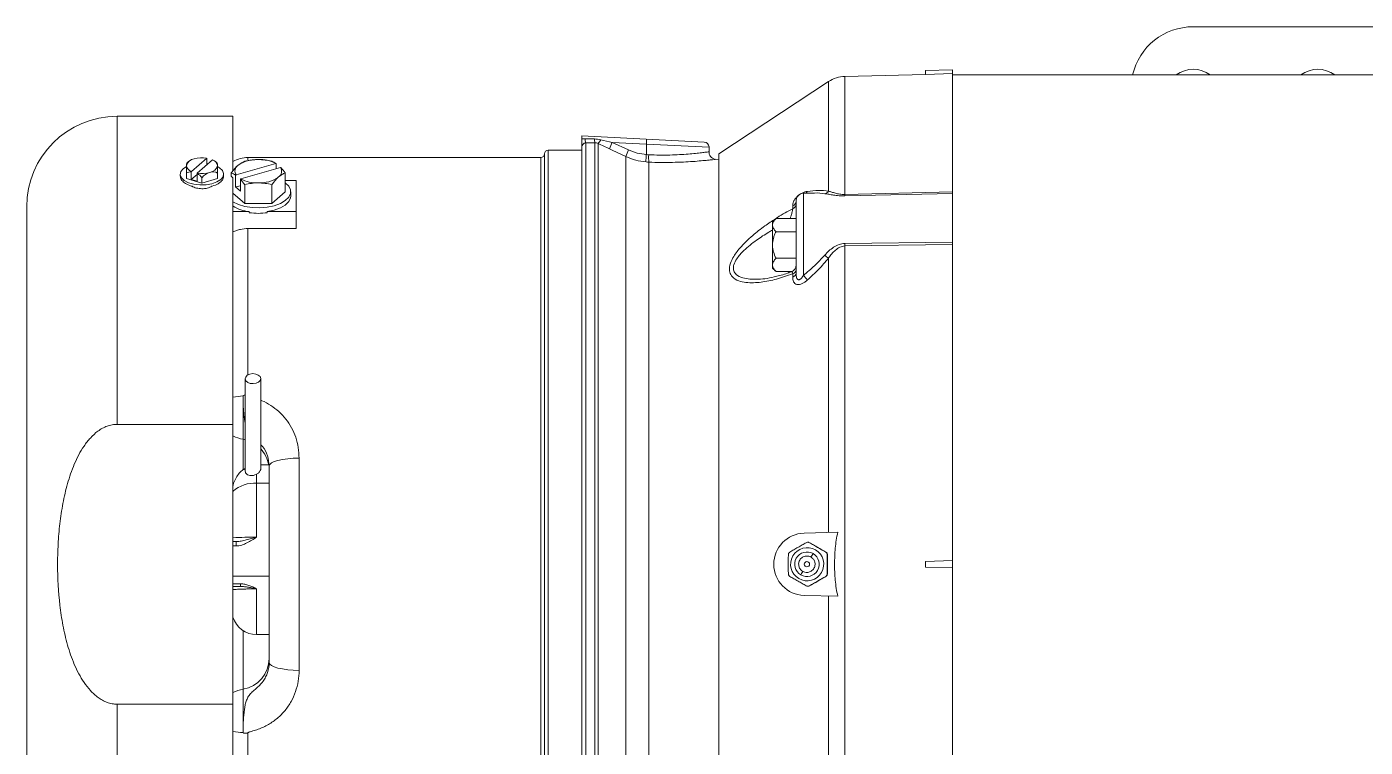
# Paper-space layout '_Top' of a CAD drawing. Header units: inches. Extents: x -11.8 to 9.3, y -6.9 to 4.5.
# Drawn here: x -11.84 to -1.09, y -1.47 to 4.32 of the extents above; entities that cross this region are included whole.
import ezdxf

# ---------------------------------------------------------------- set-up
doc = ezdxf.new("R2010")
doc.units = ezdxf.units.IN
doc.header["$MEASUREMENT"] = 0

psp = doc.layouts.new('_Top')

# ---------------------------------------------------------------- linework, layer by layer
at = {"color": 7, "linetype": 'Continuous', "lineweight": 15}
for p, q in [((-2.474, 4.315), (3.026, 4.315)), ((-5.401, 3.875), (-6.282, 3.296)), ((-4.622, 3.933), (-5.27, 3.916)), ((-4.622, 3.963), (-4.407, 3.969)), ((-4.622, 3.963), (-4.622, 3.933)), ((-4.407, 3.939), (-4.622, 3.933)), ((-4.407, 3.969), (-4.407, 2.989)), ((4.407, 3.928), (-4.407, 3.928)), ((-10.182, 3.596), (-11.112, 3.596)), ((-10.182, 3.596), (-10.182, 3.162)), ((-7.382, 3.44), (-6.399, 3.389)), ((-7.382, 3.415), (-7.382, 3.44)), ((-7.382, 3.351), (-7.382, -3.351)), ((-7.351, 3.383), (-7.351, -3.383)), ((-7.277, 3.384), (-7.277, -3.384)), ((-7.251, 3.378), (-7.251, -3.378)), ((-7.137, 3.387), (-7.007, 3.327)), ((-6.864, 3.373), (-7.137, 3.387)), ((-6.864, 3.289), (-6.864, 3.373)), ((-6.361, 3.311), (-6.361, 3.349)), ((-10.393, 3.26), (-10.515, 3.154)), ((-10.347, 3.246), (-10.469, 3.14)), ((-10.392, 3.207), (-10.392, 3.258)), ((-7.711, 3.265), (-10.062, 3.265)), ((-7.681, 3.295), (-7.681, -3.295)), ((-7.382, 3.325), (-7.651, 3.325)), ((-7.029, 3.273), (-7.029, -3.273)), ((-6.844, 3.228), (-6.844, -3.228)), ((-6.282, 3.25), (-6.306, 3.251)), ((-6.282, -3.296), (-6.282, 3.296)), ((-10.605, 3.132), (-10.605, 3.115)), ((-10.556, 3.215), (-10.556, 3.096)), ((-10.517, 3.089), (-10.517, 3.15)), ((-10.47, 3.129), (-10.517, 3.089)), ((-10.47, 3.136), (-10.47, 3.075)), ((-10.392, 3.216), (-10.382, 3.215)), ((-10.306, 3.096), (-10.306, 3.215)), ((-10.257, 3.115), (-10.257, 3.132)), ((-10.196, 3.115), (-10.196, 3.141)), ((-10.161, 3.029), (-10.161, 3.123)), ((-10.157, 3.126), (-9.839, 3.218)), ((-9.802, 3.185), (-10.12, 3.093)), ((-9.836, 3.217), (-9.836, 3.175)), ((-9.763, 2.991), (-9.763, 3.141)), ((-10.556, 3.096), (-10.431, 3.059)), ((-10.47, 3.075), (-10.517, 3.089)), ((-10.431, 3.105), (-10.431, 3.059)), ((-10.431, 3.059), (-10.306, 3.096)), ((-10.196, 3.115), (-10.182, 3.102)), ((-10.182, -3.101), (-10.182, 3.102)), ((-10.161, 3.029), (-10.123, 3.039)), ((-10.161, 3.029), (-10.123, 2.996)), ((-10.123, 3.09), (-10.123, 2.996)), ((-10.088, 2.897), (-10.088, 3.047)), ((-9.871, 2.897), (-9.871, 3.047)), ((-9.763, 3.081), (-9.675, 3.081)), ((-9.675, 2.695), (-9.675, 3.081)), ((-10.182, 2.978), (-10.088, 2.897)), ((-9.871, 2.897), (-9.763, 2.991)), ((-9.719, 2.956), (-9.719, 2.991)), ((-5.662, 2.337), (-5.662, 2.918)), ((-5.522, 2.98), (-5.603, 2.978)), ((-5.27, 2.969), (-4.407, 2.989)), ((-4.407, 2.977), (-5.27, 2.957)), ((-4.407, 2.586), (-4.407, 2.977)), ((-11.837, -2.87), (-11.837, 2.87)), ((-10.182, 2.831), (-10.052, 2.831)), ((-10.088, 2.897), (-9.871, 2.897)), ((-10.052, 2.831), (-10.052, 2.823)), ((-9.907, 2.823), (-9.907, 2.831)), ((-9.907, 2.831), (-9.675, 2.831)), ((-5.689, 2.854), (-5.689, 2.876)), ((-9.675, 2.695), (-10.062, 2.695)), ((-5.823, 2.777), (-5.852, 2.749)), ((-5.852, 2.378), (-5.852, 2.749)), ((-5.823, 2.777), (-5.662, 2.777)), ((-5.823, 2.67), (-5.662, 2.67)), ((-5.27, 2.575), (-4.407, 2.586)), ((-4.407, 2.566), (-5.27, 2.555)), ((-5.27, 2.555), (-5.27, -2.555)), ((-4.407, 2.566), (-4.407, -2.566)), ((-5.852, 2.378), (-5.823, 2.349)), ((-5.823, 2.456), (-5.662, 2.456)), ((-5.401, 2.459), (-5.401, 0.255)), ((-5.823, 2.349), (-5.698, 2.349)), ((-5.689, 2.306), (-5.689, 2.333)), ((-10.084, 1.49), (-10.084, 0.746)), ((-9.959, 0.768), (-9.959, 1.49)), ((-10.101, 0.763), (-10.101, 1.352)), ((-10.182, 1.123), (-11.112, 1.123)), ((-10.101, 1.003), (-10.084, 1)), ((-9.895, 0.797), (-9.959, 0.797)), ((-9.891, -0.789), (-9.891, 0.789)), ((-9.651, 0.852), (-9.651, -0.852)), ((-9.992, 0.723), (-9.992, 0.217)), ((-9.891, 0.651), (-9.992, 0.651)), ((-5.327, 0.257), (-5.598, 0.25)), ((-10.182, 0.182), (-10.157, 0.182)), ((-10.157, 0.147), (-10.182, 0.147)), ((-10.157, 0.147), (-10.157, 0.182)), ((-5.563, 0.176), (-5.565, 0.176)), ((-5.555, 0.173), (-5.554, 0.173)), ((-5.423, 0.098), (-5.424, 0.098)), ((-5.417, 0.091), (-5.416, 0.091)), ((-5.412, 0.085), (-5.414, 0.085)), ((-5.412, 0.076), (-5.41, 0.076)), ((-4.622, 0.023), (-4.407, 0.029)), ((-4.622, 0.023), (-4.622, -0.023)), ((-9.891, -0.095), (-10.182, -0.095)), ((-5.424, -0.098), (-5.423, -0.098)), ((-5.416, -0.091), (-5.417, -0.091)), ((-5.414, -0.085), (-5.412, -0.085)), ((-5.41, -0.076), (-5.412, -0.076)), ((-4.622, -0.023), (-4.407, -0.029)), ((-10.182, -0.157), (-10.121, -0.157)), ((-10.121, -0.179), (-10.182, -0.179)), ((-10.121, -0.157), (-10.121, -0.179)), ((-5.565, -0.176), (-5.563, -0.176)), ((-5.554, -0.173), (-5.555, -0.173)), ((-5.598, -0.25), (-5.327, -0.257)), ((-5.401, -0.255), (-5.401, -2.459)), ((-10.101, -1.352), (-10.101, -0.532)), ((-9.992, -0.565), (-9.891, -0.565)), ((-11.112, -1.123), (-10.182, -1.123)), ((-10.062, -1.355), (-10.062, -2.693))]:
    psp.add_line(p, q, dxfattribs=at)
at = {"color": 8, "linetype": 'Continuous', "lineweight": 15}
for p, q in [((-5.401, 3.875), (-5.401, 2.996)), ((-5.27, 3.916), (-5.27, 2.969)), ((-11.112, 3.596), (-11.112, 1.123)), ((-6.361, 3.349), (-6.864, 3.373)), ((-10.062, 3.265), (-10.062, 3.246)), ((-7.711, 3.265), (-7.711, -3.265)), ((-7.651, 3.325), (-7.651, -3.325)), ((-5.603, 2.978), (-5.603, 2.319)), ((-10.062, 2.695), (-10.062, 1.52)), ((-5.72, 2.336), (-5.72, 2.349)), ((-9.992, -0.198), (-9.992, -0.565)), ((-11.112, -1.123), (-11.112, -3.596))]:
    psp.add_line(p, q, dxfattribs=at)
at = {"color": 7, "linetype": 'Continuous', "lineweight": 15, "flags": 128}
for points in [[(-7.029, 3.273), (-7.138, 3.324), (-7.159, 3.334)], [(-10.28, 3.088), (-10.311, 3.069), (-10.351, 3.054), (-10.398, 3.046), (-10.448, 3.045), (-10.496, 3.051), (-10.539, 3.063), (-10.573, 3.081), (-10.595, 3.103), (-10.605, 3.127), (-10.6, 3.152), (-10.582, 3.175), (-10.556, 3.192)], [(-10.306, 3.192), (-10.289, 3.182), (-10.267, 3.16), (-10.257, 3.136), (-10.262, 3.111), (-10.28, 3.088)], [(-10.182, 2.909), (-10.138, 2.888), (-10.086, 2.872), (-10.028, 2.863), (-9.967, 2.861), (-9.907, 2.866), (-9.851, 2.878), (-9.802, 2.896), (-9.763, 2.919), (-9.735, 2.946), (-9.721, 2.976), (-9.721, 3.006), (-9.735, 3.036), (-9.763, 3.063), (-9.763, 3.063)], [(-9.719, 2.956), (-9.721, 2.941), (-9.735, 2.911), (-9.762, 2.884), (-9.802, 2.861), (-9.851, 2.843), (-9.907, 2.831)], [(-10.064, 1.46), (-10.078, 1.473), (-10.084, 1.488), (-10.08, 1.503), (-10.067, 1.517), (-10.048, 1.526), (-10.024, 1.53), (-10, 1.527), (-9.979, 1.519), (-9.965, 1.506), (-9.959, 1.491), (-9.963, 1.476), (-9.976, 1.462), (-9.995, 1.453), (-10.019, 1.45), (-10.043, 1.452), (-10.064, 1.46)], [(-9.651, 0.852), (-9.698, 0.851), (-9.743, 0.847), (-9.785, 0.841), (-9.821, 0.833), (-9.851, 0.824), (-9.873, 0.813), (-9.887, 0.801), (-9.891, 0.789)], [(-9.651, -0.852), (-9.698, -0.851), (-9.743, -0.847), (-9.785, -0.841), (-9.821, -0.833), (-9.851, -0.824), (-9.873, -0.813), (-9.887, -0.801), (-9.891, -0.789)]]:
    psp.add_lwpolyline(points, dxfattribs=at)
at = {"color": 7, "linetype": 'Continuous', "lineweight": 15}
psp.add_circle((-5.575, 0), 0.0211, dxfattribs=at)
for centre, radius, start, end in [((-2.474, 3.815), 0.5, 90, 166.9383), ((-5.264, 3.667), 0.25, 91.5, 123.3351), ((-2.474, 3.75), 0.224, 52.7054, 127.2946), ((-1.474, 3.75), 0.224, 52.7054, 127.2946), ((-11.112, 2.87), 0.726, 90, 180), ((-7.219, 3.417), 0.137, 180.2705, 194.211), ((-7.165, 3.415), 0.116, 180.609, 195.5927), ((-7.322, 3.451), 0.102, 314.2137, 334.9553), ((-6.751, 3.196), 0.431, 153.6061, 161.3174), ((-7.055, 3.393), 0.192, 354.0433, 5.9567), ((-6.401, 3.349), 0.04, 1.3179, 87), ((-10.486, 3.182), 0.0722, 95.9678, 165.819), ((-10.431, 3.105), 0.167, 130.2859, 138.6522), ((-10.431, 3.025), 0.238, 80.9413, 105.3143), ((-10.426, 3.229), 0.0453, 40.6422, 43.4306), ((-10.363, 3.191), 0.058, 9.3641, 73.3675), ((-10.431, 3.105), 0.167, 41.3478, 49.7141), ((-10.062, 3.015), 0.25, 90, 118.6854), ((-9.993, 2.99), 0.259, 87.0645, 125.1397), ((-9.972, 2.955), 0.295, 63.1829, 91.452), ((-7.711, 3.295), 0.03, 270, 0), ((-7.651, 3.295), 0.03, 90, 180), ((-6.62, 3.135), 0.432, 153.6101, 161.3052), ((-6.454, 3.24), 0.413, 173.2726, 181.4449), ((-6.593, 3.266), 0.253, 175.2727, 188.6544), ((-10.499, 3.209), 0.058, 189.3641, 253.3675), ((-10.521, 3.078), 0.0723, 87.05, 119.3151), ((-10.166, 3.029), 0.371, 160.2673, 160.9528), ((-10.119, 3.015), 0.371, 160.2673, 160.9528), ((-10.538, 3.013), 0.141, 40.6229, 61.2531), ((-10.431, 3.375), 0.238, 260.9413, 285.3143), ((-10.329, 3.019), 0.133, 107.1826, 139.8724), ((-10.376, 3.218), 0.0722, 275.9678, 345.819), ((-10.343, 3.07), 0.0798, 61.987, 108.2704), ((-10.111, 3.156), 0.0556, 123.9596, 213.1957), ((-9.848, 3.155), 0.0556, 303.9596, 33.1957), ((-9.987, 3.356), 0.295, 243.1829, 271.452), ((-9.966, 3.32), 0.259, 267.0645, 305.1397), ((-5.707, 2.918), 0.0454, 293.7861, 356.9186), ((-5.602, 2.918), 0.06, 91.5, 180), ((-5.441, 3.023), 0.0489, 280.5988, 325.7174), ((-5.792, 2.963), 0.522, 359.3655, 0.6345), ((-10.01, 3.173), 0.345, 240.2059, 263.0287), ((-9.979, 3.328), 0.511, 261.8305, 278.1695), ((-5.706, 2.896), 0.0451, 293.4992, 356.7984), ((-5.196, 2.777), 0.379, 231.3653, 237.2181), ((-6.952, 2.565), 1.682, 359.6508, 0.3492), ((-5.721, 2.404), 0.06, 290.0197, 359.9915), ((-5.699, 2.369), 0.0378, 286.1388, 352.9984), ((-5.699, 2.342), 0.0375, 285.7369, 352.7449), ((-5.927, 2.016), 0.443, 36.6495, 42.9888), ((-10.068, 0.831), 0.522, 93.6611, 102.5388), ((-10.062, 1.25), 0.25, 241.3146, 260.7931), ((-10.142, 0.756), 0.25, 9.2518, 43.1136), ((-10.011, 0.396), 0.255, 85.5643, 131.8521), ((-10.017, -3.184), 3.401, 89.5747, 92.777), ((-5.591, 0), 0.25, 91.5, 268.5), ((-5.573, 0), 0.133, 60.0169, 240.0001), ((-5.573, 0), 0.133, 240.0169, 60.0001), ((-5.568, 0), 0.176, 89.0022, 90.9978), ((-5.566, 0), 0.176, 89.0022, 90.9978), ((-5.568, 0), 0.176, 149.0112, 151.0058), ((-5.575, 0), 0.0985, 60.0164, 240.0006), ((-5.575, 0), 0.0985, 240.0164, 60.0006), ((-5.568, 0), 0.176, 28.9942, 30.9888), ((-5.566, 0), 0.176, 28.9942, 30.9888), ((-5.568, 0), 0.176, 208.9942, 210.9888), ((-5.568, 0), 0.176, 329.0112, 331.0058), ((-5.566, 0), 0.176, 329.0112, 330.0085), ((-5.566, 0), 0.176, 330.0085, 331.0058), ((-5.568, 0), 0.176, 269.0022, 270.9978), ((-9.992, -0.365), 0.2, 197.2632, 270), ((-10.142, -0.756), 0.25, 279.2069, 0), ((-10.062, -1.25), 0.25, 99.2069, 118.6854), ((-10.068, -0.831), 0.522, 257.4612, 266.3389)]:
    psp.add_arc(centre, radius, start, end, dxfattribs=at)
at = {"color": 8, "linetype": 'Continuous', "lineweight": 15}
psp.add_arc((-5.608, 3.011), 0.0405, 305.3998, 333.3049, dxfattribs=at)
at = {"color": 7, "linetype": 'Continuous', "lineweight": 15}
for points, knots in [([(-7.351, 3.383), (-7.356, 3.383), (-7.36, 3.381), (-7.366, 3.378), (-7.369, 3.375), (-7.373, 3.371), (-7.375, 3.369), (-7.377, 3.365), (-7.378, 3.363), (-7.38, 3.359), (-7.381, 3.357), (-7.381, 3.353), (-7.382, 3.352), (-7.382, 3.351)], [0, 0, 0, 0, 0.25, 0.25, 0.5, 0.5, 0.625, 0.625, 0.75, 0.75, 0.875, 0.875, 1, 1, 1, 1]), ([(-7.382, 3.415), (-7.382, 3.409), (-7.382, 3.403), (-7.382, 3.392), (-7.382, 3.387), (-7.382, 3.377), (-7.382, 3.373), (-7.382, 3.366), (-7.382, 3.363), (-7.382, 3.357), (-7.382, 3.354), (-7.382, 3.351)], [0, 0, 0, 0, 0.25, 0.25, 0.5, 0.5, 0.75, 0.75, 0.875, 0.875, 1, 1, 1, 1]), ([(-7.356, 3.416), (-7.342, 3.416), (-7.328, 3.415), (-7.314, 3.415), (-7.303, 3.415), (-7.292, 3.415), (-7.281, 3.414)], [0, 0, 0, 0, 0.001049059, 0.001049059, 0.001049059, 0.001898795, 0.001898795, 0.001898795, 0.001898795]), ([(-7.277, 3.384), (-7.288, 3.384), (-7.299, 3.384), (-7.31, 3.384), (-7.324, 3.384), (-7.338, 3.383), (-7.351, 3.383)], [0, 0, 0, 0, 0.000851736, 0.000851736, 0.000851736, 0.001903169, 0.001903169, 0.001903169, 0.001903169]), ([(-7.251, 3.378), (-7.255, 3.38), (-7.259, 3.382), (-7.268, 3.384), (-7.272, 3.384), (-7.277, 3.384)], [0, 0, 0, 0, 0.5, 0.5, 1, 1, 1, 1]), ([(-9.979, 3.249), (-9.989, 3.249), (-9.998, 3.249), (-10.016, 3.247), (-10.025, 3.246), (-10.052, 3.243), (-10.07, 3.239), (-10.088, 3.235)], [0, 0, 0, 0, 0.25, 0.25, 0.5, 0.5, 1, 1, 1, 1]), ([(-6.866, 3.23), (-6.895, 3.232), (-6.922, 3.237), (-6.977, 3.252), (-7.003, 3.262), (-7.029, 3.273)], [0, 0, 0, 0, 0.5, 0.5, 1, 1, 1, 1]), ([(-7.007, 3.327), (-6.984, 3.316), (-6.961, 3.308), (-6.913, 3.295), (-6.889, 3.291), (-6.864, 3.289)], [0, 0, 0, 0, 0.5, 0.5, 1, 1, 1, 1]), ([(-6.306, 3.251), (-6.306, 3.251), (-6.308, 3.251), (-6.331, 3.248), (-6.369, 3.244), (-6.422, 3.239), (-6.488, 3.233), (-6.566, 3.229), (-6.652, 3.226), (-6.746, 3.225), (-6.811, 3.227), (-6.844, 3.228)], [0, 0, 0, 0, 0.095925, 0.207319, 0.322089, 0.433392, 0.54792, 0.659109, 0.773429, 0.885136, 1, 1, 1, 1]), ([(-6.319, 3.254), (-6.324, 3.256), (-6.335, 3.26), (-6.349, 3.273), (-6.36, 3.291), (-6.361, 3.304), (-6.361, 3.311)], [0, 0, 0, 0, 0.202048, 0.460698, 0.736749, 1, 1, 1, 1]), ([(-10.142, 3.202), (-10.146, 3.198), (-10.151, 3.194), (-10.16, 3.185), (-10.165, 3.18), (-10.178, 3.164), (-10.187, 3.153), (-10.196, 3.141)], [0, 0, 0, 0, 0.25, 0.25, 0.5, 0.5, 1, 1, 1, 1]), ([(-9.817, 3.109), (-9.812, 3.112), (-9.808, 3.116), (-9.799, 3.123), (-9.794, 3.126), (-9.781, 3.134), (-9.772, 3.138), (-9.763, 3.141)], [0, 0, 0, 0, 0.25, 0.25, 0.5, 0.5, 1, 1, 1, 1]), ([(-10.604, 3.115), (-10.604, 3.113), (-10.607, 3.103), (-10.594, 3.081), (-10.565, 3.055), (-10.532, 3.041), (-10.513, 3.035), (-10.511, 3.035)], [0, 0, 0, 0, 0.040154, 0.348753, 0.657393, 0.966352, 1, 1, 1, 1]), ([(-10.511, 3.035), (-10.506, 3.032), (-10.501, 3.029), (-10.489, 3.024), (-10.482, 3.022), (-10.462, 3.017), (-10.447, 3.015), (-10.425, 3.015), (-10.417, 3.015), (-10.402, 3.017), (-10.395, 3.018), (-10.382, 3.021), (-10.375, 3.024), (-10.363, 3.028), (-10.358, 3.031), (-10.353, 3.034)], [0, 0, 0, 0, 0.125, 0.125, 0.25, 0.25, 0.5, 0.5, 0.625, 0.625, 0.75, 0.75, 0.875, 0.875, 1, 1, 1, 1]), ([(-10.353, 3.034), (-10.351, 3.035), (-10.332, 3.04), (-10.305, 3.051), (-10.275, 3.073), (-10.258, 3.094), (-10.259, 3.109), (-10.259, 3.115)], [0, 0, 0, 0, 0.026413, 0.331707, 0.525822, 0.831075, 1, 1, 1, 1]), ([(-9.979, 3.062), (-9.97, 3.062), (-9.961, 3.061), (-9.943, 3.06), (-9.934, 3.059), (-9.907, 3.055), (-9.889, 3.052), (-9.871, 3.047)], [0, 0, 0, 0, 0.25, 0.25, 0.5, 0.5, 1, 1, 1, 1]), ([(-5.689, 2.876), (-5.689, 2.882), (-5.688, 2.887), (-5.686, 2.899), (-5.684, 2.905), (-5.679, 2.918), (-5.675, 2.924), (-5.667, 2.938), (-5.661, 2.944), (-5.652, 2.953), (-5.649, 2.956), (-5.642, 2.962), (-5.639, 2.965), (-5.632, 2.97), (-5.628, 2.972), (-5.621, 2.976), (-5.617, 2.978), (-5.606, 2.984), (-5.599, 2.986), (-5.585, 2.991), (-5.578, 2.992), (-5.572, 2.993)], [0, 0, 0, 0, 0.125, 0.125, 0.25, 0.25, 0.375, 0.375, 0.5, 0.5, 0.5625, 0.5625, 0.625, 0.625, 0.6875, 0.6875, 0.75, 0.75, 0.875, 0.875, 1, 1, 1, 1]), ([(-5.572, 2.993), (-5.541, 2.997), (-5.511, 3), (-5.454, 3.001), (-5.427, 3), (-5.401, 2.996)], [0, 0, 0, 0, 0.5, 0.5, 1, 1, 1, 1]), ([(-5.27, 2.957), (-5.287, 2.957), (-5.302, 2.957), (-5.333, 2.96), (-5.347, 2.962), (-5.374, 2.966), (-5.387, 2.968), (-5.411, 2.972), (-5.422, 2.974), (-5.432, 2.975)], [0, 0, 0, 0, 0.25, 0.25, 0.5, 0.5, 0.75, 0.75, 1, 1, 1, 1]), ([(-5.401, 2.996), (-5.393, 2.993), (-5.385, 2.99), (-5.366, 2.985), (-5.357, 2.982), (-5.335, 2.976), (-5.324, 2.973), (-5.305, 2.97), (-5.298, 2.97), (-5.285, 2.969), (-5.277, 2.968), (-5.27, 2.969)], [0, 0, 0, 0, 0.25, 0.25, 0.5, 0.5, 0.75, 0.75, 0.875, 0.875, 1, 1, 1, 1]), ([(-10.062, 2.695), (-10.083, 2.695), (-10.103, 2.693), (-10.133, 2.686), (-10.143, 2.684), (-10.163, 2.677), (-10.172, 2.673), (-10.182, 2.669)], [0, 0, 0, 0, 0.5, 0.5, 0.75, 0.75, 1, 1, 1, 1]), ([(-5.852, 2.724), (-5.852, 2.733), (-5.849, 2.742), (-5.838, 2.76), (-5.831, 2.769), (-5.823, 2.777)], [0, 0, 0, 0, 0.5, 0.5, 1, 1, 1, 1]), ([(-5.823, 2.67), (-5.831, 2.679), (-5.838, 2.687), (-5.846, 2.701), (-5.848, 2.705), (-5.851, 2.714), (-5.852, 2.719), (-5.852, 2.724)], [0, 0, 0, 0, 0.5, 0.5, 0.75, 0.75, 1, 1, 1, 1]), ([(-5.852, 2.563), (-5.852, 2.582), (-5.849, 2.6), (-5.841, 2.627), (-5.838, 2.636), (-5.831, 2.654), (-5.827, 2.662), (-5.823, 2.67)], [0, 0, 0, 0, 0.5, 0.5, 0.75, 0.75, 1, 1, 1, 1]), ([(-5.823, 2.456), (-5.831, 2.473), (-5.838, 2.49), (-5.846, 2.517), (-5.848, 2.526), (-5.851, 2.544), (-5.852, 2.554), (-5.852, 2.563)], [0, 0, 0, 0, 0.5, 0.5, 0.75, 0.75, 1, 1, 1, 1]), ([(-5.603, 2.319), (-5.573, 2.344), (-5.543, 2.37), (-5.486, 2.424), (-5.459, 2.452), (-5.432, 2.481)], [0, 0, 0, 0, 0.5, 0.5, 1, 1, 1, 1]), ([(-5.432, 2.481), (-5.422, 2.493), (-5.411, 2.505), (-5.387, 2.526), (-5.374, 2.536), (-5.347, 2.554), (-5.333, 2.561), (-5.302, 2.572), (-5.287, 2.575), (-5.27, 2.575)], [0, 0, 0, 0, 0.25, 0.25, 0.5, 0.5, 0.75, 0.75, 1, 1, 1, 1]), ([(-5.27, 2.555), (-5.277, 2.555), (-5.284, 2.554), (-5.298, 2.55), (-5.305, 2.548), (-5.324, 2.538), (-5.335, 2.53), (-5.357, 2.512), (-5.366, 2.502), (-5.385, 2.481), (-5.393, 2.47), (-5.401, 2.459)], [0, 0, 0, 0, 0.125, 0.125, 0.25, 0.25, 0.5, 0.5, 0.75, 0.75, 1, 1, 1, 1]), ([(-5.852, 2.403), (-5.852, 2.412), (-5.849, 2.421), (-5.838, 2.439), (-5.831, 2.448), (-5.823, 2.456)], [0, 0, 0, 0, 0.5, 0.5, 1, 1, 1, 1]), ([(-5.823, 2.349), (-5.831, 2.357), (-5.838, 2.366), (-5.846, 2.379), (-5.848, 2.384), (-5.851, 2.393), (-5.852, 2.398), (-5.852, 2.403)], [0, 0, 0, 0, 0.5, 0.5, 0.75, 0.75, 1, 1, 1, 1]), ([(-5.401, 2.459), (-5.427, 2.427), (-5.454, 2.396), (-5.511, 2.337), (-5.541, 2.309), (-5.572, 2.281)], [0, 0, 0, 0, 0.5, 0.5, 1, 1, 1, 1]), ([(-5.702, 2.348), (-5.708, 2.346), (-5.746, 2.33), (-5.812, 2.312), (-5.893, 2.294), (-5.945, 2.288), (-5.969, 2.288), (-5.971, 2.288)], [0, 0, 0, 0, 0.062478, 0.413126, 0.702682, 0.967397, 1, 1, 1, 1]), ([(-5.572, 2.281), (-5.578, 2.275), (-5.585, 2.27), (-5.599, 2.26), (-5.606, 2.256), (-5.621, 2.25), (-5.628, 2.247), (-5.639, 2.245), (-5.642, 2.245), (-5.649, 2.245), (-5.652, 2.246), (-5.661, 2.248), (-5.667, 2.251), (-5.675, 2.258), (-5.679, 2.263), (-5.687, 2.279), (-5.689, 2.292), (-5.689, 2.306)], [0, 0, 0, 0, 0.125, 0.125, 0.25, 0.25, 0.375, 0.375, 0.4375, 0.4375, 0.5, 0.5, 0.625, 0.625, 0.75, 0.75, 1, 1, 1, 1]), ([(-5.662, 2.337), (-5.662, 2.327), (-5.661, 2.317), (-5.658, 2.303), (-5.657, 2.298), (-5.654, 2.292), (-5.653, 2.29), (-5.65, 2.287), (-5.648, 2.286), (-5.645, 2.284), (-5.643, 2.284), (-5.639, 2.284), (-5.637, 2.285), (-5.632, 2.286), (-5.63, 2.288), (-5.626, 2.29), (-5.624, 2.292), (-5.619, 2.297), (-5.615, 2.301), (-5.609, 2.31), (-5.606, 2.314), (-5.603, 2.319)], [0, 0, 0, 0, 0.25, 0.25, 0.375, 0.375, 0.4375, 0.4375, 0.5, 0.5, 0.5625, 0.5625, 0.625, 0.625, 0.6875, 0.6875, 0.75, 0.75, 0.875, 0.875, 1, 1, 1, 1]), ([(-11.112, 1.123), (-11.125, 1.123), (-11.139, 1.122), (-11.166, 1.117), (-11.18, 1.113), (-11.206, 1.104), (-11.218, 1.098), (-11.243, 1.085), (-11.255, 1.077), (-11.288, 1.053), (-11.308, 1.034), (-11.336, 1.003), (-11.345, 0.993), (-11.362, 0.971), (-11.37, 0.96), (-11.394, 0.926), (-11.408, 0.902), (-11.433, 0.854), (-11.445, 0.829), (-11.477, 0.752), (-11.495, 0.7), (-11.525, 0.595), (-11.537, 0.542), (-11.557, 0.434), (-11.565, 0.38), (-11.578, 0.271), (-11.583, 0.216), (-11.587, 0.134), (-11.588, 0.106), (-11.589, 0.065), (-11.59, 0.051), (-11.59, 0.024), (-11.59, 0.01), (-11.59, -0.113), (-11.584, -0.222), (-11.565, -0.383), (-11.557, -0.437), (-11.537, -0.543), (-11.525, -0.596), (-11.495, -0.701), (-11.477, -0.754), (-11.445, -0.829), (-11.433, -0.854), (-11.407, -0.903), (-11.393, -0.926), (-11.362, -0.972), (-11.345, -0.994), (-11.317, -1.024), (-11.308, -1.034), (-11.287, -1.053), (-11.276, -1.061), (-11.254, -1.078), (-11.243, -1.085), (-11.218, -1.098), (-11.206, -1.104), (-11.18, -1.114), (-11.166, -1.117), (-11.139, -1.122), (-11.125, -1.123), (-11.112, -1.123)], [0, 0, 0, 0, 0.015625, 0.015625, 0.03125, 0.03125, 0.046875, 0.046875, 0.0625, 0.0625, 0.09375, 0.09375, 0.109375, 0.109375, 0.125, 0.125, 0.15625, 0.15625, 0.1875, 0.1875, 0.25, 0.25, 0.3125, 0.3125, 0.375, 0.375, 0.4375, 0.4375, 0.46875, 0.46875, 0.484375, 0.484375, 0.5, 0.5, 0.625, 0.625, 0.6875, 0.6875, 0.75, 0.75, 0.8125, 0.8125, 0.84375, 0.84375, 0.875, 0.875, 0.90625, 0.90625, 0.921875, 0.921875, 0.9375, 0.9375, 0.953125, 0.953125, 0.96875, 0.96875, 0.984375, 0.984375, 1, 1, 1, 1]), ([(-10.084, 0.769), (-10.092, 0.764), (-10.113, 0.752), (-10.14, 0.722), (-10.165, 0.683), (-10.177, 0.652), (-10.181, 0.635), (-10.182, 0.633)], [0, 0, 0, 0, 0.158705, 0.409415, 0.676485, 0.969716, 1, 1, 1, 1]), ([(-9.992, 0.723), (-9.985, 0.727), (-9.973, 0.735), (-9.963, 0.751), (-9.958, 0.763), (-9.959, 0.767), (-9.959, 0.768)], [0, 0, 0, 0, 0.327228, 0.654616, 0.970352, 1, 1, 1, 1]), ([(-10.084, 0.746), (-10.083, 0.742), (-10.082, 0.733), (-10.072, 0.722), (-10.057, 0.714), (-10.037, 0.711), (-10.016, 0.713), (-10.001, 0.718), (-9.993, 0.722), (-9.992, 0.723)], [0, 0, 0, 0, 0.14889, 0.30966, 0.470201, 0.630479, 0.791793, 0.956916, 1, 1, 1, 1]), ([(-10.157, 0.147), (-10.142, 0.147), (-10.127, 0.149), (-10.097, 0.159), (-10.084, 0.165), (-10.043, 0.185), (-10.018, 0.201), (-9.992, 0.217)], [0, 0, 0, 0, 0.25, 0.25, 0.5, 0.5, 1, 1, 1, 1]), ([(-10.157, 0.182), (-10.143, 0.182), (-10.129, 0.184), (-10.102, 0.189), (-10.089, 0.192), (-10.062, 0.199), (-10.048, 0.202), (-10.02, 0.21), (-10.006, 0.213), (-9.992, 0.217)], [0, 0, 0, 0, 0.25, 0.25, 0.5, 0.5, 0.75, 0.75, 1, 1, 1, 1]), ([(-5.327, 0.257), (-5.332, 0.236), (-5.336, 0.215), (-5.343, 0.173), (-5.345, 0.151), (-5.351, 0.087), (-5.353, 0.044), (-5.353, -0.009), (-5.353, -0.02), (-5.353, -0.042), (-5.352, -0.053), (-5.351, -0.085), (-5.349, -0.107), (-5.345, -0.15), (-5.343, -0.172), (-5.336, -0.215), (-5.332, -0.236), (-5.327, -0.257)], [0, 0, 0, 0, 0.125, 0.125, 0.25, 0.25, 0.5, 0.5, 0.5625, 0.5625, 0.625, 0.625, 0.75, 0.75, 0.875, 0.875, 1, 1, 1, 1]), ([(-5.581, 0.173), (-5.591, 0.167), (-5.602, 0.161), (-5.618, 0.152), (-5.624, 0.149), (-5.635, 0.142), (-5.641, 0.139), (-5.658, 0.129), (-5.669, 0.123), (-5.691, 0.11), (-5.701, 0.104), (-5.712, 0.098)], [0, 0, 0, 0, 0.25, 0.25, 0.375, 0.375, 0.5, 0.5, 0.75, 0.75, 1, 1, 1, 1]), ([(-5.424, 0.098), (-5.435, 0.104), (-5.446, 0.11), (-5.462, 0.119), (-5.468, 0.122), (-5.479, 0.129), (-5.484, 0.132), (-5.501, 0.142), (-5.513, 0.148), (-5.534, 0.161), (-5.545, 0.167), (-5.555, 0.173)], [0, 0, 0, 0, 0.25, 0.25, 0.375, 0.375, 0.5, 0.5, 0.75, 0.75, 1, 1, 1, 1]), ([(-5.724, 0.076), (-5.724, 0.064), (-5.725, 0.051), (-5.725, 0.032), (-5.725, 0.026), (-5.725, 0.013), (-5.725, 0.007), (-5.725, -0.013), (-5.725, -0.026), (-5.725, -0.051), (-5.724, -0.064), (-5.724, -0.076)], [0, 0, 0, 0, 0.25, 0.25, 0.375, 0.375, 0.5, 0.5, 0.75, 0.75, 1, 1, 1, 1]), ([(-5.608, -0.057), (-5.613, -0.054), (-5.618, -0.051), (-5.628, -0.041), (-5.633, -0.034), (-5.639, -0.018), (-5.642, -0.008), (-5.641, 0.013), (-5.638, 0.023), (-5.627, 0.042), (-5.619, 0.051), (-5.602, 0.061), (-5.592, 0.064), (-5.575, 0.067), (-5.567, 0.066), (-5.553, 0.062), (-5.547, 0.06), (-5.542, 0.057)], [0, 0, 0, 0, 0.125, 0.125, 0.25, 0.25, 0.375, 0.375, 0.5, 0.5, 0.625, 0.625, 0.75, 0.75, 0.875, 0.875, 1, 1, 1, 1]), ([(-5.542, 0.057), (-5.538, 0.054), (-5.533, 0.051), (-5.523, 0.041), (-5.518, 0.034), (-5.511, 0.018), (-5.509, 0.008), (-5.51, -0.013), (-5.513, -0.023), (-5.524, -0.042), (-5.532, -0.051), (-5.549, -0.061), (-5.559, -0.064), (-5.576, -0.067), (-5.584, -0.066), (-5.598, -0.062), (-5.604, -0.06), (-5.608, -0.057)], [0, 0, 0, 0, 0.125, 0.125, 0.25, 0.25, 0.375, 0.375, 0.5, 0.5, 0.625, 0.625, 0.75, 0.75, 0.875, 0.875, 1, 1, 1, 1]), ([(-5.542, 0.057), (-5.539, 0.063), (-5.536, 0.069), (-5.529, 0.079), (-5.527, 0.083), (-5.526, 0.085)], [0, 0, 0, 0, 0.5, 0.5, 1, 1, 1, 1]), ([(-5.412, -0.076), (-5.412, -0.064), (-5.412, -0.051), (-5.412, -0.032), (-5.412, -0.026), (-5.412, -0.013), (-5.412, -0.007), (-5.412, 0.013), (-5.412, 0.026), (-5.412, 0.051), (-5.412, 0.064), (-5.412, 0.076)], [0, 0, 0, 0, 0.25, 0.25, 0.375, 0.375, 0.5, 0.5, 0.75, 0.75, 1, 1, 1, 1]), ([(-5.712, -0.098), (-5.701, -0.104), (-5.691, -0.11), (-5.675, -0.119), (-5.669, -0.122), (-5.658, -0.129), (-5.652, -0.132), (-5.635, -0.142), (-5.624, -0.148), (-5.602, -0.161), (-5.591, -0.167), (-5.581, -0.173)], [0, 0, 0, 0, 0.25, 0.25, 0.375, 0.375, 0.5, 0.5, 0.75, 0.75, 1, 1, 1, 1]), ([(-5.608, -0.057), (-5.612, -0.063), (-5.615, -0.069), (-5.621, -0.079), (-5.623, -0.083), (-5.624, -0.085)], [0, 0, 0, 0, 0.5, 0.5, 1, 1, 1, 1]), ([(-5.555, -0.173), (-5.545, -0.167), (-5.534, -0.161), (-5.518, -0.152), (-5.513, -0.149), (-5.502, -0.142), (-5.496, -0.139), (-5.479, -0.129), (-5.468, -0.123), (-5.446, -0.11), (-5.435, -0.104), (-5.424, -0.098)], [0, 0, 0, 0, 0.25, 0.25, 0.375, 0.375, 0.5, 0.5, 0.75, 0.75, 1, 1, 1, 1]), ([(-10.182, -0.179), (-10.174, -0.179), (-10.165, -0.179), (-10.145, -0.179), (-10.133, -0.179), (-10.121, -0.179)], [0, 0, 0, 0, 0.5, 0.5, 1, 1, 1, 1]), ([(-9.992, -0.198), (-10.003, -0.198), (-10.014, -0.198), (-10.035, -0.198), (-10.046, -0.198), (-10.066, -0.198), (-10.076, -0.199), (-10.095, -0.199), (-10.104, -0.199), (-10.121, -0.2), (-10.129, -0.2), (-10.143, -0.201), (-10.15, -0.201), (-10.161, -0.202), (-10.166, -0.202), (-10.175, -0.203), (-10.179, -0.204), (-10.182, -0.204)], [0, 0, 0, 0, 0.125, 0.125, 0.25, 0.25, 0.375, 0.375, 0.5, 0.5, 0.625, 0.625, 0.75, 0.75, 0.875, 0.875, 1, 1, 1, 1]), ([(-10.121, -0.157), (-10.11, -0.157), (-10.098, -0.158), (-10.076, -0.162), (-10.065, -0.166), (-10.043, -0.173), (-10.032, -0.177), (-10.017, -0.185), (-10.012, -0.187), (-10.001, -0.192), (-9.996, -0.195), (-9.992, -0.198)], [0, 0, 0, 0, 0.25, 0.25, 0.5, 0.5, 0.75, 0.75, 0.875, 0.875, 1, 1, 1, 1]), ([(-10.121, -0.179), (-10.111, -0.179), (-10.1, -0.179), (-10.078, -0.182), (-10.068, -0.183), (-10.046, -0.187), (-10.035, -0.189), (-10.013, -0.193), (-10.002, -0.196), (-9.992, -0.198)], [0, 0, 0, 0, 0.25, 0.25, 0.5, 0.5, 0.75, 0.75, 1, 1, 1, 1]), ([(-10.101, -1.353), (-10.101, -1.328), (-10.101, -1.301), (-10.098, -1.246), (-10.096, -1.218), (-10.092, -1.178), (-10.09, -1.165), (-10.086, -1.14), (-10.084, -1.128), (-10.078, -1.104), (-10.074, -1.093), (-10.065, -1.072), (-10.06, -1.062), (-10.049, -1.048), (-10.045, -1.043), (-10.037, -1.034), (-10.032, -1.03), (-10.023, -1.021), (-10.018, -1.016), (-10.008, -1.008), (-10.002, -1.003), (-9.987, -0.99), (-9.977, -0.981), (-9.958, -0.961), (-9.949, -0.951), (-9.933, -0.929), (-9.926, -0.917), (-9.914, -0.893), (-9.909, -0.881), (-9.896, -0.843), (-9.891, -0.816), (-9.891, -0.789)], [0, 0, 0, 0, 0.125, 0.125, 0.25, 0.25, 0.3125, 0.3125, 0.375, 0.375, 0.4375, 0.4375, 0.5, 0.5, 0.53125, 0.53125, 0.5625, 0.5625, 0.59375, 0.59375, 0.625, 0.625, 0.6875, 0.6875, 0.75, 0.75, 0.8125, 0.8125, 0.875, 0.875, 1, 1, 1, 1]), ([(-9.651, -0.852), (-9.651, -0.881), (-9.654, -0.91), (-9.663, -0.967), (-9.671, -0.995), (-9.69, -1.05), (-9.701, -1.077), (-9.722, -1.114), (-9.73, -1.127), (-9.746, -1.151), (-9.755, -1.162), (-9.783, -1.196), (-9.803, -1.217), (-9.837, -1.245), (-9.848, -1.254), (-9.872, -1.271), (-9.885, -1.279), (-9.924, -1.302), (-9.951, -1.314), (-9.994, -1.33), (-10.008, -1.334), (-10.03, -1.341), (-10.037, -1.343), (-10.048, -1.346), (-10.052, -1.347), (-10.057, -1.349), (-10.059, -1.35), (-10.061, -1.351), (-10.062, -1.352), (-10.062, -1.353), (-10.062, -1.354), (-10.062, -1.355), (-10.062, -1.355), (-10.062, -1.355)], [0, 0, 0, 0, 0.125, 0.125, 0.25, 0.25, 0.375, 0.375, 0.4375, 0.4375, 0.5, 0.5, 0.625, 0.625, 0.6875, 0.6875, 0.75, 0.75, 0.875, 0.875, 0.9375, 0.9375, 0.96875, 0.96875, 0.984375, 0.984375, 0.992188, 0.992188, 0.996094, 0.996094, 0.998047, 0.998047, 1, 1, 1, 1]), ([(-10.101, -1.353), (-10.101, -1.354), (-10.1, -1.354), (-10.098, -1.355), (-10.097, -1.355), (-10.095, -1.356), (-10.093, -1.356), (-10.088, -1.357), (-10.085, -1.357), (-10.078, -1.357), (-10.075, -1.357), (-10.068, -1.357), (-10.065, -1.356), (-10.062, -1.355)], [0, 0, 0, 0, 0.0625, 0.0625, 0.125, 0.125, 0.25, 0.25, 0.5, 0.5, 0.75, 0.75, 1, 1, 1, 1])]:
    psp.add_open_spline(points, degree=3, knots=knots, dxfattribs=at)
for points in [[(-7.382, 3.415), (-7.373, 3.416), (-7.364, 3.416), (-7.356, 3.416)], [(-7.281, 3.414), (-7.264, 3.414), (-7.247, 3.412), (-7.23, 3.408)], [(-7.159, 3.334), (-7.19, 3.348), (-7.221, 3.363), (-7.251, 3.378)], [(-7.23, 3.408), (-7.199, 3.401), (-7.168, 3.394), (-7.137, 3.387)], [(-10.088, 3.235), (-10.105, 3.228), (-10.123, 3.218), (-10.142, 3.202)], [(-9.871, 3.235), (-9.907, 3.243), (-9.943, 3.249), (-9.979, 3.249)], [(-9.871, 3.235), (-9.86, 3.23), (-9.848, 3.225), (-9.836, 3.217)], [(-6.844, 3.228), (-6.851, 3.229), (-6.859, 3.229), (-6.866, 3.23)], [(-6.864, 3.289), (-6.858, 3.288), (-6.852, 3.287), (-6.846, 3.287)], [(-10.196, 3.141), (-10.184, 3.137), (-10.172, 3.131), (-10.161, 3.123)], [(-10.161, 3.123), (-10.159, 3.124), (-10.158, 3.125), (-10.157, 3.126)], [(-9.839, 3.218), (-9.838, 3.217), (-9.837, 3.217), (-9.836, 3.217)], [(-9.798, 3.184), (-9.799, 3.184), (-9.8, 3.185), (-9.802, 3.185)], [(-9.798, 3.184), (-9.786, 3.171), (-9.774, 3.157), (-9.763, 3.141)], [(-10.12, 3.093), (-10.121, 3.092), (-10.122, 3.091), (-10.123, 3.09)], [(-10.123, 3.09), (-10.111, 3.078), (-10.099, 3.063), (-10.088, 3.047)], [(-10.088, 3.047), (-10.052, 3.056), (-10.016, 3.062), (-9.979, 3.062)], [(-9.871, 3.047), (-9.853, 3.071), (-9.835, 3.093), (-9.817, 3.109)], [(-4.407, 2.989), (-4.407, 2.984), (-4.407, 2.98), (-4.407, 2.977)], [(-4.407, 2.586), (-4.407, 2.579), (-4.407, 2.572), (-4.407, 2.566)], [(-10.101, 1.353), (-10.101, 1.353), (-10.101, 1.353), (-10.101, 1.352)], [(-5.581, 0.173), (-5.578, 0.175), (-5.574, 0.176), (-5.571, 0.176)], [(-5.565, 0.176), (-5.561, 0.176), (-5.558, 0.175), (-5.555, 0.173)], [(-5.563, 0.176), (-5.56, 0.176), (-5.557, 0.175), (-5.554, 0.173)], [(-5.554, 0.173), (-5.532, 0.161), (-5.488, 0.136), (-5.444, 0.11), (-5.423, 0.098)], [(-5.724, 0.076), (-5.724, 0.079), (-5.723, 0.082), (-5.722, 0.085)], [(-5.719, 0.091), (-5.717, 0.094), (-5.714, 0.096), (-5.712, 0.098)], [(-5.424, 0.098), (-5.421, 0.096), (-5.419, 0.094), (-5.417, 0.091)], [(-5.423, 0.098), (-5.42, 0.096), (-5.417, 0.094), (-5.416, 0.091)], [(-5.414, 0.085), (-5.412, 0.082), (-5.411, 0.079), (-5.412, 0.076)], [(-5.412, 0.085), (-5.411, 0.082), (-5.41, 0.079), (-5.41, 0.076)], [(-5.41, 0.076), (-5.41, 0.05), (-5.41, 0), (-5.41, -0.05), (-5.41, -0.076)], [(-5.722, -0.085), (-5.723, -0.082), (-5.724, -0.079), (-5.724, -0.076)], [(-5.712, -0.098), (-5.714, -0.096), (-5.717, -0.094), (-5.719, -0.091)], [(-5.423, -0.098), (-5.444, -0.11), (-5.488, -0.136), (-5.532, -0.161), (-5.554, -0.173)], [(-5.417, -0.091), (-5.419, -0.094), (-5.421, -0.096), (-5.424, -0.098)], [(-5.416, -0.091), (-5.417, -0.094), (-5.42, -0.096), (-5.423, -0.098)], [(-5.412, -0.076), (-5.411, -0.079), (-5.412, -0.082), (-5.414, -0.085)], [(-5.41, -0.076), (-5.41, -0.079), (-5.411, -0.082), (-5.412, -0.085)], [(-5.571, -0.176), (-5.574, -0.176), (-5.578, -0.175), (-5.581, -0.173)], [(-5.555, -0.173), (-5.558, -0.175), (-5.561, -0.176), (-5.565, -0.176)], [(-5.563, -0.176), (-5.56, -0.176), (-5.557, -0.175), (-5.554, -0.173)], [(-10.101, -1.353), (-10.101, -1.353), (-10.101, -1.353), (-10.101, -1.352)]]:
    psp.add_open_spline(points, degree=3, dxfattribs=at)
at = {"color": 8, "linetype": 'Continuous', "lineweight": 15}
for points, knots in [([(-6.846, 3.287), (-6.817, 3.286), (-6.758, 3.284), (-6.674, 3.285), (-6.597, 3.288), (-6.527, 3.293), (-6.468, 3.298), (-6.419, 3.304), (-6.385, 3.308), (-6.365, 3.311), (-6.363, 3.311), (-6.362, 3.311)], [0, 0, 0, 0, 0.1123415, 0.2246867, 0.3370035, 0.4493278, 0.5624939, 0.6756596, 0.789536, 0.903407, 1, 1, 1, 1]), ([(-5.432, 2.975), (-5.459, 2.979), (-5.487, 2.982), (-5.519, 2.98), (-5.522, 2.979)], [0, 0, 0, 0, 0.914557, 1, 1, 1, 1]), ([(-5.821, 2.777), (-5.818, 2.78), (-5.774, 2.809), (-5.73, 2.832), (-5.689, 2.854)], [0, 0, 0, 0, 0.070232, 1, 1, 1, 1]), ([(-5.71, 2.777), (-5.707, 2.784), (-5.702, 2.798), (-5.695, 2.819), (-5.691, 2.838), (-5.689, 2.849), (-5.689, 2.853), (-5.689, 2.854)], [0, 0, 0, 0, 0.257747, 0.544675, 0.782769, 0.939113, 1, 1, 1, 1]), ([(-5.689, 2.333), (-5.711, 2.325), (-5.775, 2.3), (-5.882, 2.272), (-5.986, 2.258), (-6.066, 2.261), (-6.127, 2.274), (-6.173, 2.301), (-6.197, 2.342), (-6.198, 2.377), (-6.19, 2.417), (-6.168, 2.468), (-6.106, 2.551), (-6.017, 2.636), (-5.919, 2.714), (-5.856, 2.755), (-5.827, 2.773)], [0, 0, 0, 0, 0.058676, 0.172413, 0.285937, 0.348523, 0.410964, 0.485067, 0.533006, 0.581178, 0.593633, 0.648712, 0.722795, 0.83018, 0.92201, 1, 1, 1, 1]), ([(-5.852, 2.683), (-5.861, 2.677), (-5.905, 2.653), (-5.984, 2.6), (-6.073, 2.53), (-6.136, 2.46), (-6.159, 2.416), (-6.167, 2.383), (-6.165, 2.354), (-6.141, 2.319), (-6.094, 2.298), (-6.034, 2.287), (-5.992, 2.288), (-5.971, 2.288)], [0, 0, 0, 0, 0.0428222, 0.1885788, 0.3548534, 0.4652983, 0.5440057, 0.561476, 0.6286992, 0.6969228, 0.8067353, 0.9033192, 1, 1, 1, 1]), ([(-5.689, 2.333), (-5.689, 2.336), (-5.689, 2.341), (-5.691, 2.347), (-5.695, 2.35), (-5.699, 2.348), (-5.701, 2.347)], [0, 0, 0, 0, 0.25467, 0.323006, 0.695616, 1, 1, 1, 1]), ([(-10.101, 1.353), (-10.101, 1.353), (-10.1, 1.354), (-10.095, 1.356), (-10.09, 1.357), (-10.085, 1.357), (-10.084, 1.357)], [0, 0, 0, 0, 0.0513726, 0.1934799, 0.8127432, 1, 1, 1, 1]), ([(-10.084, 1.13), (-10.088, 1.152), (-10.095, 1.195), (-10.099, 1.254), (-10.1, 1.292), (-10.101, 1.315), (-10.101, 1.331), (-10.101, 1.344), (-10.101, 1.35), (-10.101, 1.353)], [0, 0, 0, 0, 0.315684, 0.602324, 0.74867, 0.81701, 0.903799, 0.965258, 1, 1, 1, 1]), ([(-9.959, 1.316), (-9.956, 1.315), (-9.928, 1.305), (-9.878, 1.276), (-9.812, 1.227), (-9.755, 1.166), (-9.71, 1.097), (-9.677, 1.02), (-9.655, 0.937), (-9.653, 0.881), (-9.651, 0.852)], [0, 0, 0, 0, 0.013837, 0.149773, 0.286695, 0.427577, 0.567753, 0.711688, 0.854044, 1, 1, 1, 1]), ([(-9.891, 0.789), (-9.894, 0.817), (-9.9, 0.872), (-9.929, 0.93), (-9.954, 0.954), (-9.959, 0.959)], [0, 0, 0, 0, 0.448376, 0.898266, 1, 1, 1, 1])]:
    psp.add_open_spline(points, degree=3, knots=knots, dxfattribs=at)

doc.saveas('drawing.dxf')
